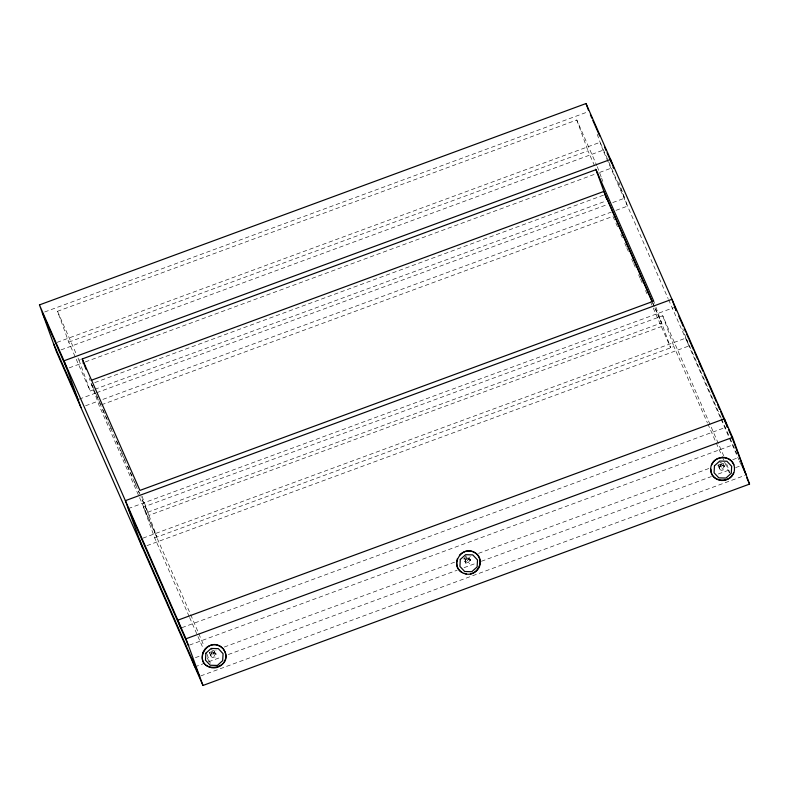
<?xml version="1.0" encoding="UTF-8"?>
<svg xmlns="http://www.w3.org/2000/svg" width="789" height="789" viewBox="0 0 789 789"><rect width="100%" height="100%" fill="white"/><g stroke="black" fill="none" stroke-linecap="round" stroke-linejoin="round"><path stroke-width="0.59" stroke-dasharray="3.94 2.96" d="M210.89 656.024L209.608 652.967L211.235 649.613L214.638 651.112L215.555 653.213M214.638 651.112L213 654.476L209.608 652.967M215.614 653.193L213.947 656.626L210.476 655.087L212.142 651.655L215.614 653.193L216.048 654.189M468.37 562.823L464.977 561.314L464.05 559.223L465.688 555.86L469.08 557.369L470.471 560.387M464.918 561.334L466.585 557.912L470.057 559.44L468.39 562.873L464.918 561.334L465.816 563.129A2.742 2.633 -33.6 0 0 468.36 563.977M469.08 557.369L467.453 560.723L464.05 559.223M719.519 468.696L718.207 465.579L719.43 463.064M719.844 462.226L723.237 463.725L721.61 467.088L718.207 465.579M215.584 653.4L215.939 653.943L213.977 652.503L215.831 653.696L212.133 652.819L210.781 655.787L210.732 655.117M470.007 559.598L470.362 560.151L467.463 558.74L465.135 561.837L465.855 559.697L465.244 562.084L465.204 561.433A2.742 2.633 -33.6 0 1 466.595 559.076M724.164 465.954L724.519 466.506L721.629 465.106L719.292 468.193L720.012 466.052L719.41 468.449L719.361 467.788M44.638 311.99L587.756 111.88M93.664 389.746L90.193 391.028L68.732 342.13L57.528 311.3L576.789 119.987L596.79 165.542M57.005 342.396L600.113 142.286L624.641 198.177L611.929 202.862M68.732 342.13L587.992 150.817L595.794 168.599M61.039 349.892L602.993 150.216L668.125 298.597M78.012 357.969L78.989 360.188L81.306 359.34M69.176 367.871L84.196 362.338M85.35 361.914L598.417 172.88M599.571 172.456L613.438 167.347M94.739 382.606L603.91 195.011M94.818 389.322L605.982 200.988M79.225 399.126L95.4 393.169M96.554 392.744L607.313 204.558M85.567 405.783L98.28 401.098M102.905 399.392L611.347 212.063M615.962 210.357L627.521 206.107L618.832 182.19M101.495 404.787L612.964 216.344L615.43 221.956M128.262 508.589L673.678 307.631M189.113 616.367L154.664 537.881L143.46 507.051L662.721 315.738L723.779 456.012M142.927 538.137L686.035 338.037L721.185 418.101M154.664 537.881L673.924 346.568L707.388 422.805M146.961 545.643L688.915 345.967L682.712 328.885M181.884 627.689L726.146 427.165M189.498 645.086L732.665 444.966M195.396 657.671L201.175 655.541M209.263 652.562L216.196 650.008M224.283 647.029L455.401 561.876M463.488 558.898L470.422 556.344M478.509 553.365L709.617 468.212M717.704 465.234L724.637 462.679M732.725 459.701L738.504 457.571M194.814 666.873L202.901 663.894M208.681 661.764L221.393 657.079M228.327 654.525L457.117 570.23M464.05 567.676L475.609 563.415M481.389 561.285L711.343 476.566M718.276 474.011L729.835 469.751M735.614 467.621L740.23 465.924M200.702 675.926L745.003 475.382M465.362 562.34L465.204 561.433L465.816 563.129M721.511 418.851L729.598 437.274M730.091 438.398L736.778 453.636M668.618 299.721L720.594 418.131M721.097 419.265L738.908 459.859M739.411 460.983L740.891 464.366M597.273 166.657L601.159 176.874M707.881 423.93L715.751 441.87M716.244 442.994L721.659 455.322M722.152 456.446L729.539 473.262M652.74 302.66L661.616 322.879L147.839 512.179L140.935 496.449M652.414 302.453L654.387 306.951M654.88 308.075L662.77 326.054L148.993 515.345L141.103 497.366M723.237 463.725L724.627 466.743M615.923 223.08L618.389 228.702M620.864 234.323L622.343 237.686M624.809 243.308L626.288 246.681M626.782 247.805L629.247 253.427M631.713 259.039L633.192 262.412M633.685 263.536L636.151 269.157M638.617 274.769L640.096 278.142M640.589 279.267L643.055 284.888M645.52 290.5L647 293.873M650.452 301.743L670.68 347.811L654.959 304.544M92.096 385.2L93.585 388.573M96.051 394.194L98.517 399.806M99.01 400.93L100.489 404.303M102.955 409.925L105.42 415.547M105.913 416.671L107.393 420.034M109.858 425.656L111.338 429.029M116.762 441.386L118.242 444.759M120.707 450.381L123.173 455.993M123.666 457.117L125.145 460.49M127.611 466.112L130.086 471.723M130.579 472.848L132.059 476.221M134.524 481.842L136.004 485.215M138.47 490.827L140.442 495.324M91.277 383.878L139.13 492.878M57.528 311.3L76.069 353.521M143.46 507.051L190.218 613.566M190.711 614.69L204.104 646.181M189.607 617.491L197.477 635.431M197.97 636.545L203.384 648.883M207.329 657.848L208.799 661.212M726.679 464.011L730.003 473.144M597.204 134.298L602.993 150.216M662.721 315.738L673.924 346.568M653.716 301.122L654.545 303.4M601.573 178.018L602.816 181.44M576.789 119.987L587.992 150.817M207.004 654.18L210.328 663.312M142 496.113L156.893 537.112L99.187 405.635L89.256 378.306M78.989 360.188L90.193 391.028M721.629 465.106A2.742 2.633 -33.6 0 1 723.405 469.997M722.517 470.333A2.742 2.633 -33.6 0 1 720.742 465.441M467.463 558.74A2.742 2.633 -33.6 0 1 469.248 563.642M213.03 652.503A2.742 2.643 -13.6 0 1 214.805 657.395M213.918 657.71A2.742 2.643 -13.6 0 1 212.142 652.819M720.742 464.267L719.075 467.699L722.546 469.238L724.213 465.806L720.742 464.267"/><path stroke-width="1.18" d="M464.327 573.356C476.546 578.712 487.04 558.859 474.485 552.438C461.861 544.834 449.02 565.526 462.393 572.706M457.334 558.76L456.575 562.725L457.235 566.699A11.943 11.529 -23.7 0 0 466.26 574.017M710.731 469.1C710.465 454.385 734.806 453.714 734.48 468.765C734.746 483.479 710.406 484.15 710.731 469.1L711.402 473.065A11.943 11.529 -23.7 0 0 731.61 476.26L733.711 472.749M711.5 465.115L713.601 461.604A11.943 11.529 -23.7 0 1 724.795 457.482L728.651 458.803L731.778 461.338L733.809 464.8M39.45 304.909L586.03 103.537L732.586 437.402L749.55 484.091L202.97 685.463L56.413 351.598L39.45 304.909L186.007 638.784L202.97 685.463M82.224 358.956L596.001 169.655L653.716 301.122L139.929 490.423L82.224 358.956L85.942 369.203M91.277 380.278L603.91 191.411L652.247 301.536M186.007 638.784L732.586 437.402M470.629 551.126C479.258 552.241 483.302 563.494 477.444 569.895A11.943 11.529 -23.7 0 1 470.382 573.958M590.379 114.809L591.849 118.163M592.835 120.401L599.699 136.053M604.611 147.227L606.08 150.581M607.057 152.819L611.475 162.869M674.832 307.207L676.321 310.59M678.777 316.182L683.205 326.291M684.241 328.628L685.72 332.011M686.657 334.142L688.698 338.777M689.122 339.753L692.081 346.489M692.16 346.677L693.639 350.06M694.537 352.101L697.604 359.074M698.482 361.076L699.961 364.449M700.08 364.715L702.92 371.185M704.035 373.739L706.017 378.247M706.362 379.036L708.492 383.888M708.828 384.647L711.786 391.383M711.954 391.778L716.412 401.926M717.408 404.185L719.667 409.343M720.653 411.582L725.821 423.358M726.067 423.93L727.547 427.293M728.533 429.541L731.492 436.278M731.6 436.524L746.147 474.968L741.847 465.175M746.67 477.523L749.55 484.091M605.064 194.587L651.921 301.329M42.33 312.838L66.868 368.719M128.262 508.589L188.364 645.51M53.534 343.669L78.062 399.559M139.466 539.42L199.568 676.341M727.3 426.741L724.42 418.811L177.85 620.184L180.73 628.113M676.094 310.669L671.952 299.278L125.382 500.66L142.345 547.349M613.872 168.53L610.558 159.417L63.978 360.8L80.951 407.479M586.03 103.537L588.495 110.322M596.001 169.655L606.761 199.262M191.934 658.943L194.814 666.873M459.445 555.239A11.943 11.529 -23.7 0 1 470.629 551.126M205.86 653.213L205.475 660.176L210.239 665.245L217.36 665.443L222.676 660.659L223.07 653.696L218.306 648.627L211.176 648.43L205.86 653.213M460.303 559.46L459.918 566.433L464.682 571.502L471.802 571.7L477.128 566.916L477.513 559.943L472.749 554.884L465.628 554.677L460.303 559.46M714.469 465.826L714.075 472.789L718.838 477.858L725.969 478.055L731.285 473.272L731.669 466.309L726.906 461.24L719.785 461.042L714.469 465.826M202.891 652.513C196.648 676.311 236.927 668.717 223.179 648.726C208.888 633.745 190.928 663.085 211.817 667.77A11.943 11.529 -23.7 0 0 225.2 652.187L223.169 648.726L220.032 646.191L216.186 644.869A11.943 11.529 -23.7 0 0 204.992 648.992L202.891 652.513"/></g></svg>
